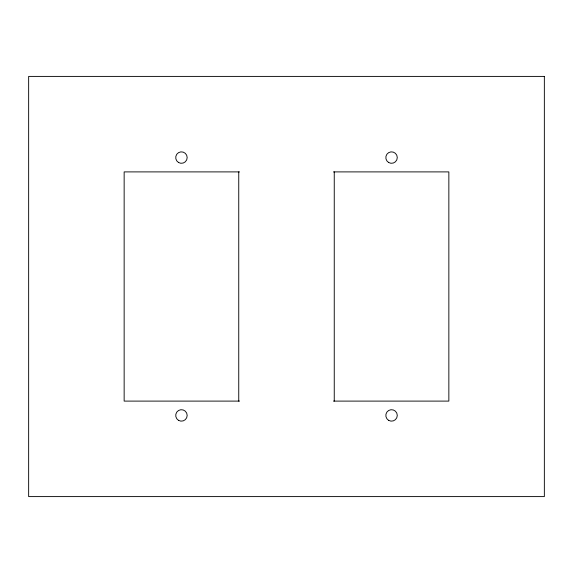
<?xml version="1.0" encoding="UTF-8"?>
<svg xmlns="http://www.w3.org/2000/svg" width="573" height="573" viewBox="0 0 573 573"><rect width="100%" height="100%" fill="white"/><g stroke="black" fill="none" stroke-linecap="round" stroke-linejoin="round"><path stroke-width="0.86" d="M239.543 171.9L124.148 171.9L124.148 401.1L239.543 401.1M333.457 171.9L448.852 171.9L448.852 401.1L333.457 401.1M334.252 171.9L334.252 401.1M238.748 171.9L238.748 401.1M544.35 76.402L28.65 76.402L28.65 496.598L544.35 496.598L544.35 76.402M388.687 420.389A5.73 5.73 0 0 0 397.282 415.425A5.73 5.73 0 0 0 388.687 410.461A5.73 5.73 0 0 0 388.687 420.389M178.583 420.389A5.73 5.73 0 0 0 187.178 415.425A5.73 5.73 0 0 0 178.583 410.461A5.73 5.73 0 0 0 178.583 420.389M388.687 162.539A5.73 5.73 0 0 0 397.282 157.575A5.73 5.73 0 0 0 388.687 152.611A5.73 5.73 0 0 0 388.687 162.539M178.583 162.539A5.73 5.73 0 0 0 187.178 157.575A5.73 5.73 0 0 0 178.583 152.611A5.73 5.73 0 0 0 178.583 162.539"/></g></svg>
